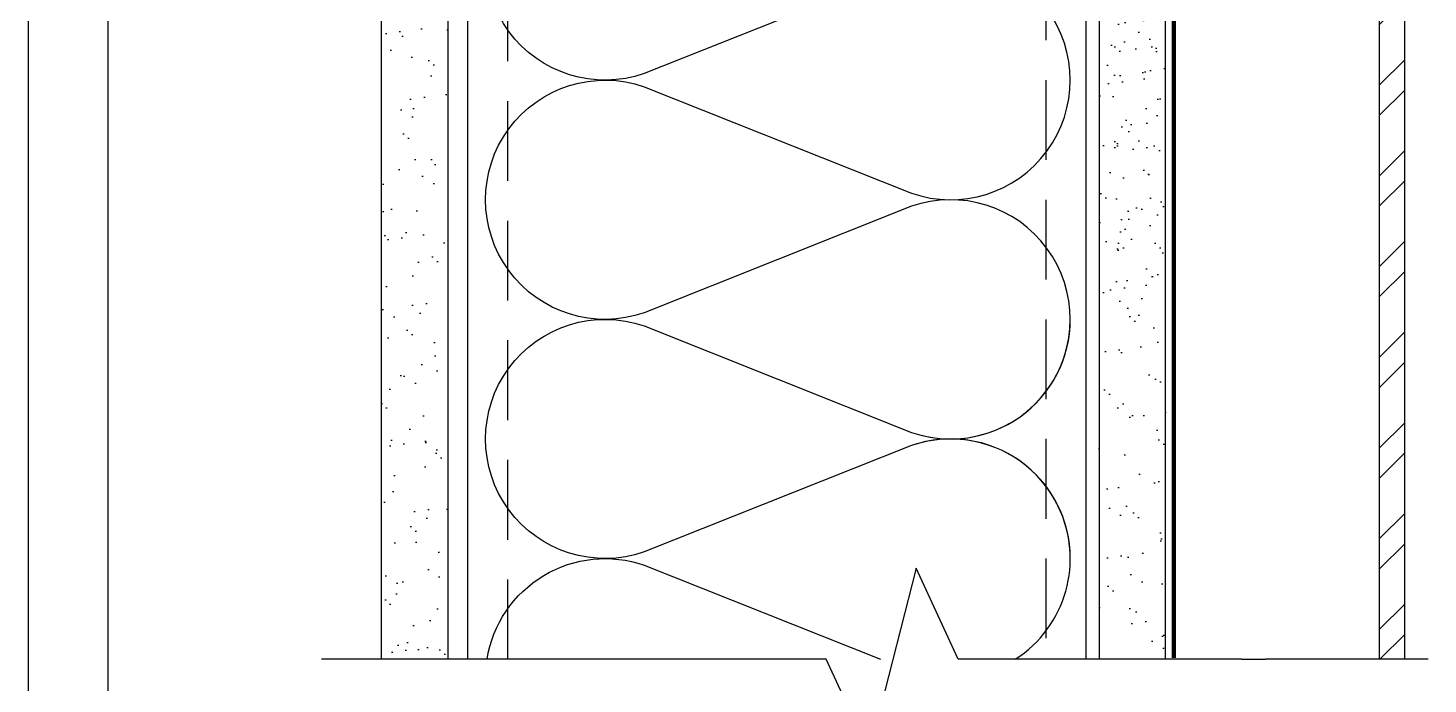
# Model space of a CAD drawing. Extents: x -129 to 26, y 0 to 100.
# Drawn here: x 0 to 13.17, y 11.23 to 17.4 of the extents above; entities that cross this region are included whole.
import ezdxf

# ---------------------------------------------------------------- set-up
doc = ezdxf.new("R2010")
doc.units = 0
doc.header["$LTSCALE"] = 1.5
doc.header["$MEASUREMENT"] = 0
doc.linetypes.add('DASHED', pattern=[0.75, 0.5, -0.25])
doc.layers.get('DEFPOINTS').update_dxf_attribs({"linetype": 'CONTINUOUS'})
for name, color, linetype in [('8X11-TTB$0$B', 7, 'CONTINUOUS'), ('A-GYP_BOARD', 252, 'CONTINUOUS'), ('A-METAL_STUD', 252, 'CONTINUOUS'), ('CLADDING', 252, 'CONTINUOUS'), ('HATCH', 252, 'CONTINUOUS'), ('INSULATION', 40, 'CONTINUOUS'), ('STRUCTURE', 252, 'CONTINUOUS'), ('TYVEK', 160, 'DASHED')]:
    doc.layers.add(name, color=color, linetype=linetype)

msp = doc.modelspace()

# ---------------------------------------------------------------- hatches: boundary and pattern name
at = {"layer": 'CLADDING'}
h = msp.add_hatch(dxfattribs=at)
h.set_pattern_fill('ANSI32', color=256, scale=1.6090908, angle=180, style=0)
h.set_pattern_definition([(225, (46.52685852420223, 7.721564054513465), (0.4266746310843323, -0.4266746310843326), []), (225, (46.24240877062332, 7.721564054513465), (0.4266746310843323, -0.4266746310843326), [])])
h.paths.add_polyline_path([(12.94988832478584, 11.45791256852135), (12.71311167126576, 11.45791292048749), (12.71311167126576, 21.34734964306915), (10.90459258717531, 21.34734964306915), (10.90459258717531, 21.58412629658923), (12.94988832478584, 21.58412629658923)])
edge = h.paths.add_edge_path(flags=17)
edge.add_line((11.94988832478583, 21.34734964306915), (12.71311167126562, 21.34734964306915))
at = {"layer": 'HATCH'}
h = msp.add_hatch(dxfattribs=at)
h.set_pattern_fill('AR-SAND,_O', color=256, scale=0.25)
h.set_pattern_definition([(37.50000000000001, (1.85823438918078, 0.9631177797054349), (-0.01574833952740204, 0.4817059422532897), [0, -0.38, 0, -0.425, 0, -0.40625]), (7.499999999999999, (1.85823438918078, 0.9631177797054349), (0.4424441763169318, 0.7055365163074351), [0, -0.205, 0, -0.3425, 0, -0.13125]), (327.5, (1.550734389180783, 0.9631177797054349), (0.7785354654378738, 0.001414763384241124), [0, -0.125, 0, -0.45, 0, -0.5875]), (317.5, (1.550734389180783, 0.9631177797054349), (0.7515316511430733, 0.2194188912335623), [0, -0.0625, 0, -0.295, 0, -0.3375])])
h.paths.add_polyline_path([(3.949888324785839, 21.69452792021936), (3.32488832478584, 21.69452792021936), (3.32488832478584, 21.41327792021936), (3.32488832478584, 11.45791511640918), (3.949888324785839, 11.45791511640918)])
h.paths.add_polyline_path([(10.07488832478584, 11.45791511640918), (10.69988832478583, 11.45791511640918), (10.69988832478584, 18.69593243532783), (10.07488832478584, 18.69593243532783)])
h.paths.add_polyline_path([(10.41713230274603, 19.09607891970282), (10.40489051561813, 19.12578778200741), (10.35276363410922, 19.12578778200743), (10.33275119923041, 19.09607891970283), (10.3205094121025, 19.12578778200744), (10.26838253059361, 19.12578778200745), (10.24837009571478, 19.09607891970283), (10.23612830858686, 19.12578778200746), (10.18400142707799, 19.12578778200746), (10.16398899219916, 19.09607891970283), (10.15174720507124, 19.12578778200747), (10.09962032356238, 19.12578778200749), (10.07488832478584, 19.08907263212095), (10.07488832478584, 18.69593243532783), (10.69988832478583, 18.69593243532783), (10.69988832478584, 19.12578778200734), (10.69027267402679, 19.12578778200735), (10.67026798389838, 19.09607891970283), (10.65802508971796, 19.12578778200736), (10.6058991999057, 19.12578778200737), (10.58589450977728, 19.09607891970283), (10.5736505085443, 19.12578778200737), (10.52152584114044, 19.12578778200739), (10.50151340626166, 19.09607891970283), (10.48927161913377, 19.1257877820074), (10.43714473762483, 19.12578778200741)])
h.paths.add_polyline_path([(10.4171475615351, 19.30082135134345), (10.42937048612512, 19.27115826540585), (10.48149314309886, 19.27115826540584), (10.50151340626166, 19.30082135134345), (10.51373854154524, 19.27115826540583), (10.56586651379749, 19.27115826540582), (10.58589450977728, 19.30082135134345), (10.5981185397141, 19.27115826540581), (10.65024772073556, 19.27115826540579), (10.67026798389838, 19.30082135134345), (10.6824920138352, 19.27115826540579), (10.69988832478584, 19.27115826540578), (10.69988832478584, 19.69593243532783), (10.07488832478584, 19.69593243532783), (10.07488832478583, 19.31231200983702), (10.09184607206259, 19.27115826540593), (10.1439762550085, 19.27115826540592), (10.16400425098822, 19.30082135134345), (10.17622717557822, 19.27115826540591), (10.22835735852411, 19.27115826540589), (10.24838535450385, 19.30082135134345), (10.26060827909385, 19.27115826540589), (10.31273846203972, 19.27115826540588), (10.33276645801947, 19.30082135134345), (10.34498938260948, 19.27115826540587), (10.39711956555534, 19.27115826540587)])
h.paths.add_polyline_path([(10.69988832478584, 21.49889315272801), (10.07488832478584, 21.49889315272801), (10.07488832478584, 19.69593243532783), (10.69988832478583, 19.69593243532783)])
h = msp.add_hatch(dxfattribs=at)
h.set_pattern_fill('AR-SAND', color=256, scale=0.25, style=0)
h.set_pattern_definition([(37.50000000000001, (-1591.324886534286, -568.0999317554569), (-0.01574833952740204, 0.4817059422532897), [0, -0.38, 0, -0.425, 0, -0.40625]), (7.499999999999999, (-1591.324886534286, -568.0999317554569), (0.4424441763169318, 0.7055365163074351), [0, -0.205, 0, -0.3425, 0, -0.13125]), (327.5, (-1591.632386534286, -568.0999317554569), (0.7785354654378738, 0.001414763384241069), [0, -0.125, 0, -0.45, 0, -0.5875]), (317.5, (-1591.632386534286, -568.0999317554569), (0.7515316511430734, 0.2194188912335623), [0, -0.0625, 0, -0.295, 0, -0.3375])])
h.paths.add_polyline_path([(10.69988832478561, 19.24405285257724), (10.69525374095583, 19.23717005599549), (10.68301084677541, 19.26687891830007), (10.63088495696315, 19.26687891830007), (10.61088026683496, 19.23717005599549), (10.59863626560145, 19.26687891830007), (10.54651159819804, 19.26687891830007), (10.52649916331934, 19.23717005599538), (10.51425737619156, 19.26687891830029), (10.46213049468265, 19.26687891830029), (10.44211805980371, 19.23717005599572), (10.42987627267571, 19.26687891830029), (10.37774939116679, 19.26687891830029), (10.35773695628809, 19.23717005599561), (10.34549516915985, 19.26687891830018), (10.2933682876514, 19.26687891830018), (10.27335585277246, 19.23717005599549), (10.26111406564423, 19.26687891830029), (10.20898718413577, 19.26687891830029), (10.18897474925661, 19.23717005599572), (10.1767329621286, 19.26687891830029), (10.12460608062015, 19.26687891830029), (10.10459364574098, 19.23717005599572), (10.09235185861321, 19.26687891830029), (10.07488832478584, 19.26687891830041), (10.07488832478584, 14.84900625270093), (10.69988832478584, 14.84900625270093)])
h.paths.add_polyline_path([(10.69988832478584, 21.69275625270184), (10.07488832478584, 21.69275625270184), (10.07488832478584, 19.41224940169873), (10.08458090855078, 19.41224940169884), (10.10460890453027, 19.44191248763623), (10.11683182912015, 19.41224940169873), (10.16896201206664, 19.41224940169873), (10.1889900080459, 19.441912487636), (10.20121293263578, 19.41224940169873), (10.25334311558226, 19.41224940169873), (10.27337111156152, 19.441912487636), (10.2855940361514, 19.41224940169873), (10.33772421909743, 19.41224940169873), (10.35775221507692, 19.44191248763623), (10.3699751396668, 19.41224940169862), (10.42210532261306, 19.4122494016985), (10.44213331859277, 19.44191248763634), (10.45435624318288, 19.41224940169862), (10.50647890015689, 19.41224940169862), (10.52649916331911, 19.44191248763634), (10.53872429860275, 19.41224940169862), (10.59085227085524, 19.4122494016985), (10.61088026683473, 19.44191248763623), (10.62310429677172, 19.41224940169862), (10.6752334777936, 19.41224940169862), (10.69988832478561, 19.44877933335722)])

# ---------------------------------------------------------------- linework, layer by layer
at = {"layer": '8X11-TTB$0$B', "color": 7}
msp.add_line((0.7499999999999893, 32.25), (0.75, 0.7499999999999964), dxfattribs=at)
at = {"layer": 'A-GYP_BOARD', "elevation": 8.93999048238438e-09}
for points in [[(3.32488832478584, 11.45791511640918), (3.32488832478584, 21.69452792021914), (3.949888324785839, 21.69452792021914), (3.949888324785839, 11.45791511640918)], [(10.69988832478584, 11.45791511640918), (10.69988832478584, 21.49889315272801), (10.07488832478584, 21.49889315272801), (10.07488832478584, 11.45791511640918)]]:
    msp.add_lwpolyline(points, dxfattribs=at)
at = {"layer": 'A-METAL_STUD', "elevation": 8.93999048238438e-09}
msp.add_lwpolyline([(4.13738832478584, 11.45791511640918), (4.13738832478584, 21.40514315272778), (9.949888324785839, 21.40514315272778), (9.949888324785839, 11.45791511640918)], dxfattribs=at)
at = {"layer": 'A-METAL_STUD', "linetype": 'DASHED', "elevation": 8.93999048238438e-09}
msp.add_lwpolyline([(4.51238832478584, 11.45791511640918), (4.51238832478584, 21.40514315272778), (9.574888324785839, 21.40514315272778), (9.574888324785839, 11.45791511640918)], dxfattribs=at)
at = {"layer": 'CLADDING'}
for p, q in [((12.94988832478584, 11.45791256852135, 8.93999048238438e-09), (12.94988832478584, 21.58412629658923, 8.93999048238438e-09)), ((12.71311167126576, 11.45791292048749, 8.93999048238438e-09), (12.71311167126575, 21.34734964306915, 8.93999048238438e-09))]:
    msp.add_line(p, q, dxfattribs=at)
at = {"layer": 'CLADDING', "linetype": 'CONTINUOUS'}
for p, q in [((11.41851351937022, 11.45791484489478, 4.573394232605822e-09), (11.63923753337871, 11.45791484489478, 4.573394359432293e-09)), ((12.94988832478584, 11.45791256852135, 8.93999048238438e-09), (12.71311167126576, 11.45791292048749, 8.93999048238438e-09))]:
    msp.add_line(p, q, dxfattribs=at)
at = {"layer": 'DEFPOINTS'}
msp.add_line((-5.329070518200751e-15, 33), (0, -3.552713678800501e-15), dxfattribs=at)
at = {"layer": 'INSULATION', "elevation": 8.93999048238438e-09}
for points in [[(9.803762749759642, 12.4051431527271, 0.5155500965721037), (8.310763365392347, 13.46825248534756), (5.796762134129211, 12.46703382010665, -1.404370499403762), (5.79676213413194, 14.59325248534631), (8.310763365391892, 13.59203382010665, 1.404370499398822), (8.310763365391892, 15.71825248534779), (5.796762134128302, 14.71703382010687, -1.404370499403763), (5.796762134131257, 16.84325248534654), (8.310763365390983, 15.84203382010687, 1.404370499398822), (8.310763365391892, 17.96825248534778), (5.796762134128302, 16.96703382010687, -1.404370499403762), (5.796762134131257, 19.09325248534653), (8.310763365390983, 18.09203382010687, 0.5155500965725927), (9.80376274975896, 19.15514315272778)], [(9.285709244282636, 11.45791511640918, 0.8881797728575942), (8.310763365392567, 13.46825248534756), (5.796762134128977, 12.46703382010665, -1.404370499403762), (5.796762134131932, 14.59325248534631), (8.310763365391658, 13.59203382010665, 0.5155500965725927), (9.803762749759635, 14.65514315272756)], [(4.31789726333409, 11.45791511640918, -0.4663157914162215), (5.796762134131932, 12.34325248534631), (8.019792240203145, 11.45791511640918)]]:
    msp.add_lwpolyline(points, format="xyb", dxfattribs=at)
at = {"layer": 'STRUCTURE', "elevation": 8.93999048238438e-09}
for points in [[(11.41851351937022, 11.45791484489478), (8.750291989357926, 11.45791881117956), (8.355003604007841, 12.31457670310661), (7.911168704502594, 10.58411638181048), (7.508132435444062, 11.45791511640914), (2.761207592546989, 11.45791511640918)], [(13.16858085389503, 11.45791224343708), (11.63923753337871, 11.45791451679072)]]:
    msp.add_lwpolyline(points, dxfattribs=at)
at = {"layer": 'TYVEK', "const_width": 0.04, "elevation": 5.959993654922933e-09}
msp.add_lwpolyline([(10.7768659039908, 11.4709120446819), (10.77686893297956, 21.42294836624697)], dxfattribs=at)

doc.saveas('drawing.dxf')
